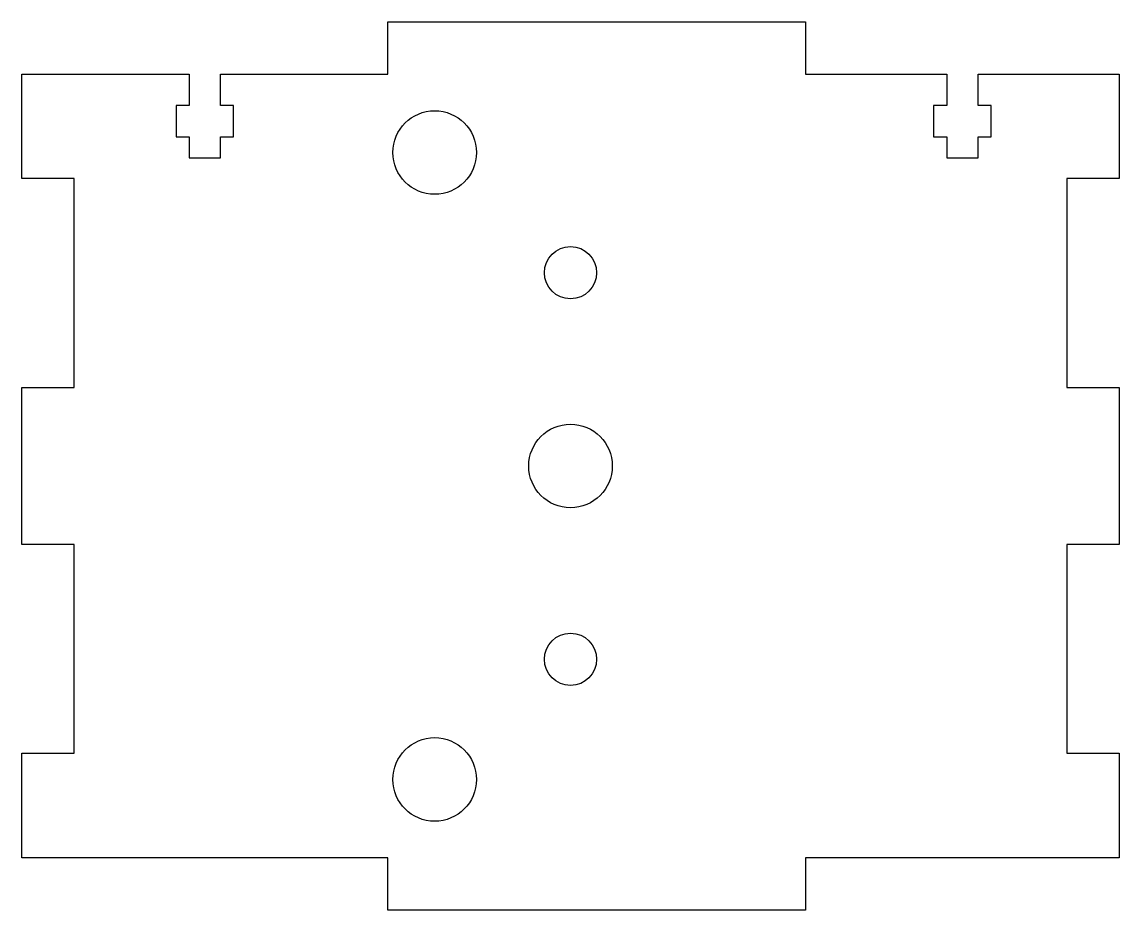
# Model space of a CAD drawing. Header units: millimetres. Extents: x -13 to 92, y -23 to 62.
import ezdxf

# ---------------------------------------------------------------- set-up
doc = ezdxf.new("R2010")
doc.units = ezdxf.units.MM

msp = doc.modelspace()

# ---------------------------------------------------------------- linework, layer by layer
at = {"color": 7, "linetype": 'Continuous', "lineweight": 25}
for p, q in [((22.13, 56.79), (22.13, 61.79)), ((22.13, 61.79), (62.13, 61.79)), ((62.13, 61.79), (62.13, 56.79)), ((-12.87, 46.79), (-12.87, 56.79)), ((-12.87, 56.79), (3.13, 56.79)), ((3.13, 56.79), (3.13, 53.79)), ((6.13, 53.79), (6.13, 56.79)), ((6.13, 56.79), (22.13, 56.79)), ((62.13, 56.79), (75.63, 56.79)), ((75.63, 56.79), (75.63, 53.79)), ((78.63, 53.79), (78.63, 56.79)), ((78.63, 56.79), (92.13, 56.79)), ((92.13, 56.79), (92.13, 46.79)), ((3.13, 53.79), (1.88, 53.79)), ((1.88, 53.79), (1.88, 50.79)), ((7.38, 53.79), (6.13, 53.79)), ((7.38, 50.79), (7.38, 53.79)), ((74.38, 53.79), (74.38, 50.79)), ((75.63, 53.79), (74.38, 53.79)), ((79.88, 53.79), (78.63, 53.79)), ((79.88, 50.79), (79.88, 53.79)), ((1.88, 50.79), (3.13, 50.79)), ((3.13, 50.79), (3.13, 48.79)), ((6.13, 48.79), (6.13, 50.79)), ((6.13, 50.79), (7.38, 50.79)), ((74.38, 50.79), (75.63, 50.79)), ((75.63, 50.79), (75.63, 48.79)), ((78.63, 48.79), (78.63, 50.79)), ((78.63, 50.79), (79.88, 50.79)), ((3.13, 48.79), (6.13, 48.79)), ((75.63, 48.79), (78.63, 48.79)), ((-7.87, 46.79), (-12.87, 46.79)), ((-7.87, 26.79), (-7.87, 46.79)), ((92.13, 46.79), (87.13, 46.79)), ((87.13, 46.79), (87.13, 26.79)), ((-12.87, 11.79), (-12.87, 26.79)), ((-12.87, 26.79), (-7.87, 26.79)), ((87.13, 26.79), (92.13, 26.79)), ((92.13, 26.79), (92.13, 11.79)), ((-7.87, 11.79), (-12.87, 11.79)), ((-7.87, -8.21), (-7.87, 11.79)), ((92.13, 11.79), (87.13, 11.79)), ((87.13, 11.79), (87.13, -8.21)), ((-12.87, -8.21), (-7.87, -8.21)), ((-12.87, -18.21), (-12.87, -8.21)), ((87.13, -8.21), (92.13, -8.21)), ((92.13, -8.21), (92.13, -18.21)), ((22.13, -18.21), (-12.87, -18.21)), ((22.13, -23.21), (22.13, -18.21)), ((92.13, -18.21), (62.13, -18.21)), ((62.13, -18.21), (62.13, -23.21)), ((62.13, -23.21), (22.13, -23.21))]:
    msp.add_line(p, q, dxfattribs=at)
for centre, radius in [((26.63, 49.29), 4), ((39.63, 37.79), 2.5), ((39.63, 19.29), 4), ((39.63, 0.79), 2.5), ((26.63, -10.71), 4)]:
    msp.add_circle(centre, radius, dxfattribs=at)

doc.saveas('drawing.dxf')
